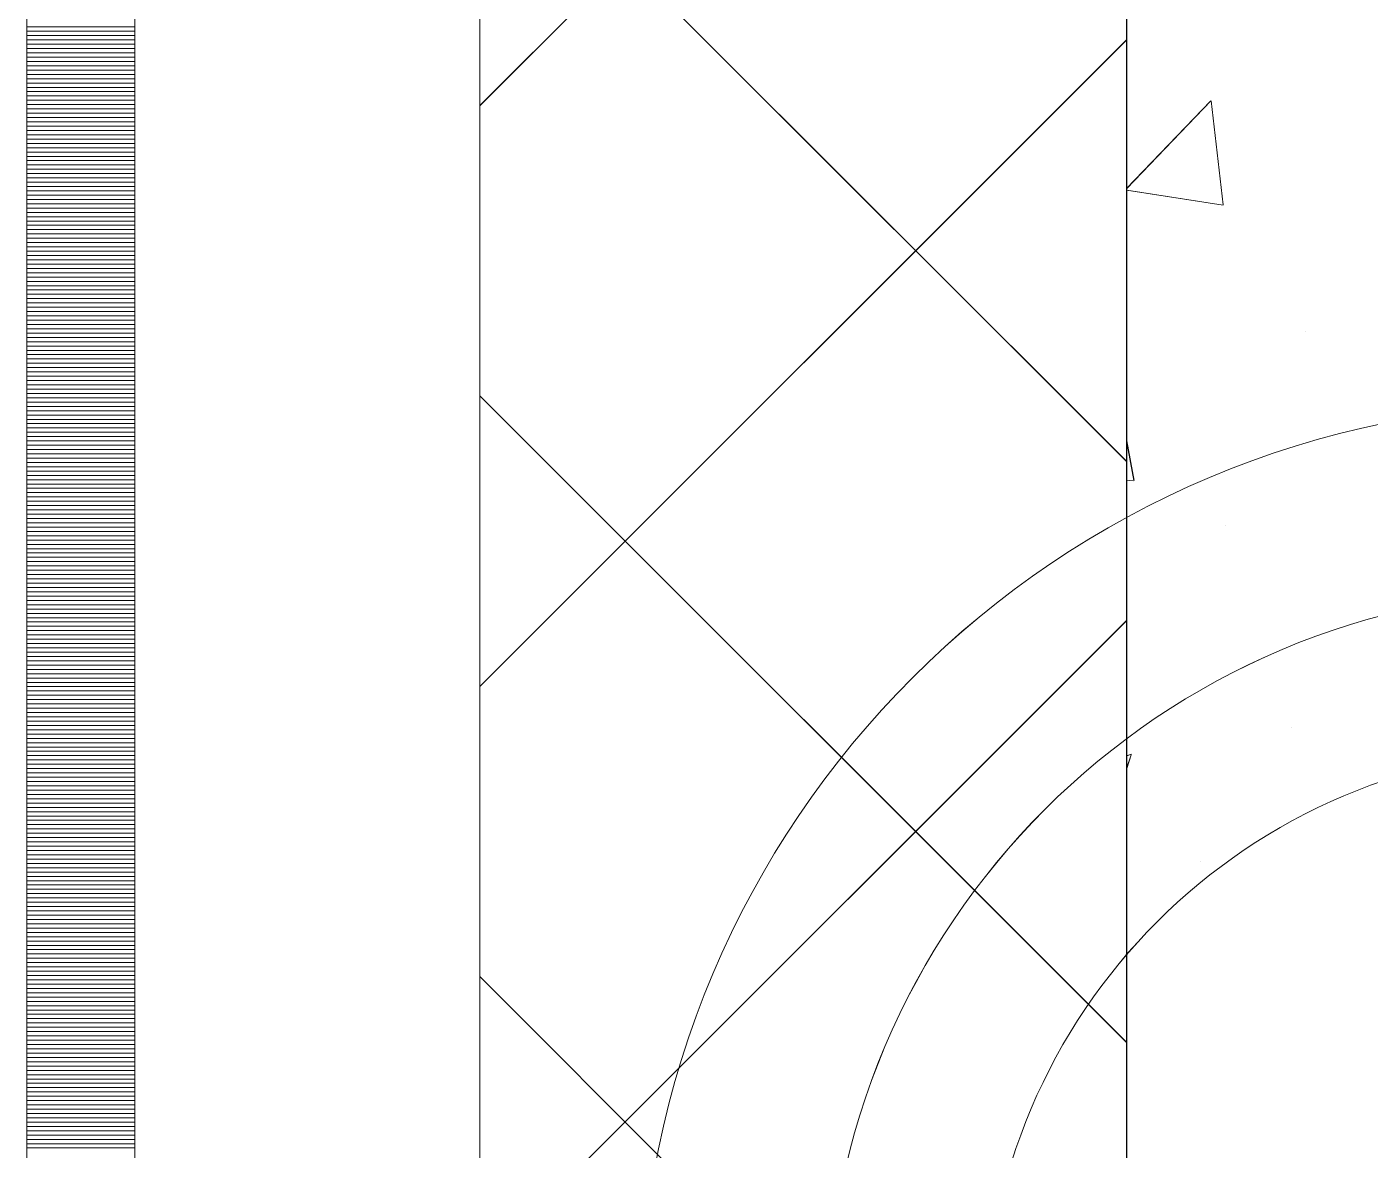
# Model space of a CAD drawing. Header units: millimetres. Extents: x 470010 to 1231400, y -134005 to 421770.
# Drawn here: x 672518.6 to 672830, y -64826 to -64565.5 of the extents above; entities that cross this region are included whole.
import ezdxf
from ezdxf.enums import TextEntityAlignment as Align

# ---------------------------------------------------------------- set-up
doc = ezdxf.new("R2010")
doc.units = ezdxf.units.MM
doc.linetypes.add('DASHED', pattern=[19.05, 12.7, -6.35])
doc.layers.get('Defpoints').update_dxf_attribs({"color": 140})
doc.layers.add('АР_Делит', color=120, linetype='Continuous', lineweight=0, plot=False)
for name, color, linetype, lineweight in [('АР_Стены ПЕНОблок', 52, 'Continuous', 20), ('АР_Тонкая', 254, 'Continuous', 5), ('АР_Утеплитель', 31, 'Continuous', 0), ('АР_Штриховка', 8, 'Continuous', 0)]:
    doc.layers.add(name, color=color, linetype=linetype, lineweight=lineweight)
doc.layers.add('РД_Оси_100', color=7, linetype='Continuous', lineweight=0, true_color=0x525252)
doc.styles.add('style1', font='ARIALN.TTF')

# ---------------------------------------------------------------- blocks, each defined once
blk = doc.blocks.new('СОШ_2200_АР_ОСИ_М100_28.05.24')
at = {"layer": 'АР_Делит', "color": 251, "linetype": 'DASHED', "true_color": 0x636466}
blk.add_lwpolyline([(114955, 135155), (114955, -355), (93595.036, -355), (93595.036, 13855), (94145, 13855), (94145, 68320), (66055, 68320), (66055, 13857.73), (83455, 13857.73), (83455, -355), (45245, -355), (45245, 13145), (44695, 13145), (44695, 26755), (45245, 26755), (45245, 68320), (20455, 68320), (20455, 26755), (27955, 26755), (27955, 13145), (-355, 13145), (-355, 100855)], dxfattribs=at)
blk = doc.blocks.new('A$C9108343f')
at = {"layer": 'АР_Делит', "color": 18, "true_color": 0x000000}
for radius in [216.34, 173.04, 136.21]:
    blk.add_circle((7158.34, 35496.92), radius, dxfattribs=at)
at = {"layer": 'АР_Стены ПЕНОблок', "color": 18, "linetype": 'Continuous', "lineweight": 20, "true_color": 0x000000}
blk.add_line((7054.96, 97555), (7054.96, 21355), dxfattribs=at)
at = {"layer": 'АР_Тонкая', "color": 18, "linetype": 'Continuous', "lineweight": 5, "true_color": 0x000000}
for p, q in [((6799.96, 97555), (6799.96, 21355)), ((6824.96, 97555), (6824.96, 21355)), ((6824.96, 21355), (6824.96, 97555)), ((6904.96, 21355), (6904.96, 97555))]:
    blk.add_line(p, q, dxfattribs=at)
at = {"layer": 'АР_Утеплитель', "color": 18, "linetype": 'Continuous', "lineweight": 0, "true_color": 0x000000}
for p, q in [((6904.96, 97555), (6904.96, 21355)), ((7054.96, 21355), (7054.96, 97555))]:
    blk.add_line(p, q, dxfattribs=at)
at = {"layer": 'АР_Штриховка', "color": 18, "linetype": 'Continuous', "lineweight": 0, "true_color": 0x000000}
for p, q in [((6904.96, 35782.5), (7054.96, 35932.5)), ((7054.96, 35699.94), (6904.96, 35849.94)), ((6799.96, 35800.75), (6824.96, 35800.75)), ((6799.96, 35799.75), (6824.96, 35799.75)), ((6799.96, 35798.75), (6824.96, 35798.75)), ((6799.96, 35797.75), (6824.96, 35797.75)), ((6799.96, 35796.75), (6824.96, 35796.75)), ((6799.96, 35795.75), (6824.96, 35795.75)), ((6904.96, 35647.8), (7054.96, 35797.8)), ((6799.96, 35794.75), (6824.96, 35794.75)), ((6799.96, 35793.75), (6824.96, 35793.75)), ((6799.96, 35792.75), (6824.96, 35792.75)), ((6799.96, 35791.75), (6824.96, 35791.75)), ((6799.96, 35790.75), (6824.96, 35790.75)), ((6799.96, 35789.75), (6824.96, 35789.75)), ((6799.96, 35788.75), (6824.96, 35788.75)), ((6799.96, 35787.75), (6824.96, 35787.75)), ((6799.96, 35786.75), (6824.96, 35786.75)), ((6799.96, 35785.75), (6824.96, 35785.75)), ((6799.96, 35784.75), (6824.96, 35784.75)), ((6799.96, 35783.75), (6824.96, 35783.75)), ((6799.96, 35782.75), (6824.96, 35782.75)), ((7054.96, 35763.29), (7074.49, 35783.65)), ((7077.35, 35759.53), (7074.54, 35783.65)), ((6799.96, 35781.75), (6824.96, 35781.75)), ((6799.96, 35780.75), (6824.96, 35780.75)), ((6799.96, 35779.75), (6824.96, 35779.75)), ((6799.96, 35778.75), (6824.96, 35778.75)), ((6799.96, 35777.75), (6824.96, 35777.75)), ((6799.96, 35776.75), (6824.96, 35776.75)), ((6799.96, 35775.75), (6824.96, 35775.75)), ((6799.96, 35774.75), (6824.96, 35774.75)), ((6799.96, 35773.75), (6824.96, 35773.75)), ((6799.96, 35772.75), (6824.96, 35772.75)), ((6799.96, 35771.75), (6824.96, 35771.75)), ((6799.96, 35770.75), (6824.96, 35770.75)), ((6799.96, 35769.75), (6824.96, 35769.75)), ((6799.96, 35768.75), (6824.96, 35768.75)), ((6799.96, 35767.75), (6824.96, 35767.75)), ((6799.96, 35766.75), (6824.96, 35766.75)), ((6799.96, 35765.75), (6824.96, 35765.75)), ((6799.96, 35764.75), (6824.96, 35764.75)), ((6799.96, 35763.75), (6824.96, 35763.75)), ((6799.96, 35762.75), (6824.96, 35762.75)), ((6799.96, 35761.75), (6824.96, 35761.75)), ((7054.96, 35762.92), (7077.33, 35759.45)), ((6799.96, 35760.75), (6824.96, 35760.75)), ((6799.96, 35759.75), (6824.96, 35759.75)), ((6799.96, 35758.75), (6824.96, 35758.75)), ((6799.96, 35757.75), (6824.96, 35757.75)), ((6799.96, 35756.75), (6824.96, 35756.75)), ((6799.96, 35755.75), (6824.96, 35755.75)), ((6799.96, 35754.75), (6824.96, 35754.75)), ((6799.96, 35753.75), (6824.96, 35753.75)), ((6799.96, 35752.75), (6824.96, 35752.75)), ((6799.96, 35751.75), (6824.96, 35751.75)), ((6799.96, 35750.75), (6824.96, 35750.75)), ((6799.96, 35749.75), (6824.96, 35749.75)), ((6799.96, 35748.75), (6824.96, 35748.75)), ((6799.96, 35747.75), (6824.96, 35747.75)), ((6799.96, 35746.75), (6824.96, 35746.75)), ((6799.96, 35745.75), (6824.96, 35745.75)), ((6799.96, 35744.75), (6824.96, 35744.75)), ((6799.96, 35743.75), (6824.96, 35743.75)), ((6799.96, 35742.75), (6824.96, 35742.75)), ((6799.96, 35741.75), (6824.96, 35741.75)), ((6799.96, 35740.75), (6824.96, 35740.75)), ((6799.96, 35739.75), (6824.96, 35739.75)), ((6799.96, 35738.75), (6824.96, 35738.75)), ((6799.96, 35737.75), (6824.96, 35737.75)), ((6799.96, 35736.75), (6824.96, 35736.75)), ((6799.96, 35735.75), (6824.96, 35735.75)), ((6799.96, 35734.75), (6824.96, 35734.75)), ((6799.96, 35733.75), (6824.96, 35733.75)), ((6799.96, 35732.75), (6824.96, 35732.75)), ((6799.96, 35731.75), (6824.96, 35731.75)), ((6799.96, 35730.75), (6824.96, 35730.75)), ((7096.31, 35730.07), (7096.31, 35730.07)), ((6799.96, 35729.75), (6824.96, 35729.75)), ((6799.96, 35728.75), (6824.96, 35728.75)), ((6799.96, 35727.75), (6824.96, 35727.75)), ((6799.96, 35726.75), (6824.96, 35726.75)), ((6799.96, 35725.75), (6824.96, 35725.75)), ((6799.96, 35724.75), (6824.96, 35724.75)), ((6799.96, 35723.75), (6824.96, 35723.75)), ((6799.96, 35722.75), (6824.96, 35722.75)), ((6799.96, 35721.75), (6824.96, 35721.75)), ((6799.96, 35720.75), (6824.96, 35720.75)), ((6799.96, 35719.75), (6824.96, 35719.75)), ((6799.96, 35718.75), (6824.96, 35718.75)), ((6799.96, 35717.75), (6824.96, 35717.75)), ((6799.96, 35716.75), (6824.96, 35716.75)), ((6799.96, 35715.75), (6824.96, 35715.75)), ((6799.96, 35714.75), (6824.96, 35714.75)), ((7054.96, 35565.23), (6904.96, 35715.23)), ((6799.96, 35713.75), (6824.96, 35713.75)), ((6799.96, 35712.75), (6824.96, 35712.75)), ((6799.96, 35711.75), (6824.96, 35711.75)), ((6799.96, 35710.75), (6824.96, 35710.75)), ((6799.96, 35709.75), (6824.96, 35709.75)), ((6799.96, 35708.75), (6824.96, 35708.75)), ((6799.96, 35707.75), (6824.96, 35707.75)), ((6799.96, 35706.75), (6824.96, 35706.75)), ((6799.96, 35705.75), (6824.96, 35705.75)), ((6799.96, 35704.75), (6824.96, 35704.75)), ((6799.96, 35703.75), (6824.96, 35703.75)), ((6799.96, 35702.75), (6824.96, 35702.75)), ((7056.66, 35695.53), (7054.96, 35704.73)), ((6799.96, 35701.75), (6824.96, 35701.75)), ((6799.96, 35700.75), (6824.96, 35700.75)), ((6799.96, 35699.75), (6824.96, 35699.75)), ((6799.96, 35698.75), (6824.96, 35698.75)), ((6799.96, 35697.75), (6824.96, 35697.75)), ((6799.96, 35696.75), (6824.96, 35696.75)), ((6799.96, 35695.75), (6824.96, 35695.75)), ((7054.96, 35695.63), (7056.49, 35695.5)), ((6799.96, 35694.75), (6824.96, 35694.75)), ((6799.96, 35693.75), (6824.96, 35693.75)), ((6799.96, 35692.75), (6824.96, 35692.75)), ((6799.96, 35691.75), (6824.96, 35691.75)), ((6799.96, 35690.75), (6824.96, 35690.75)), ((6799.96, 35689.75), (6824.96, 35689.75)), ((6799.96, 35688.75), (6824.96, 35688.75)), ((6799.96, 35687.75), (6824.96, 35687.75)), ((6799.96, 35686.75), (6824.96, 35686.75)), ((6799.96, 35685.75), (6824.96, 35685.75)), ((6799.96, 35684.75), (6824.96, 35684.75)), ((6799.96, 35683.75), (6824.96, 35683.75)), ((7077.86, 35685.18), (7077.86, 35685.18)), ((6799.96, 35682.75), (6824.96, 35682.75)), ((6799.96, 35681.75), (6824.96, 35681.75)), ((6799.96, 35680.75), (6824.96, 35680.75)), ((6799.96, 35679.75), (6824.96, 35679.75)), ((6799.96, 35678.75), (6824.96, 35678.75)), ((6799.96, 35677.75), (6824.96, 35677.75)), ((6799.96, 35676.75), (6824.96, 35676.75)), ((6799.96, 35675.75), (6824.96, 35675.75)), ((6799.96, 35674.75), (6824.96, 35674.75)), ((6799.96, 35673.75), (6824.96, 35673.75)), ((6799.96, 35672.75), (6824.96, 35672.75)), ((6799.96, 35671.75), (6824.96, 35671.75)), ((6799.96, 35670.75), (6824.96, 35670.75)), ((6799.96, 35669.75), (6824.96, 35669.75)), ((6799.96, 35668.75), (6824.96, 35668.75)), ((6799.96, 35667.75), (6824.96, 35667.75)), ((6799.96, 35666.75), (6824.96, 35666.75)), ((6799.96, 35665.75), (6824.96, 35665.75)), ((6799.96, 35664.75), (6824.96, 35664.75)), ((6799.96, 35663.75), (6824.96, 35663.75)), ((6799.96, 35662.75), (6824.96, 35662.75)), ((6799.96, 35661.75), (6824.96, 35661.75)), ((6904.96, 35513.1), (7054.96, 35663.1)), ((6799.96, 35660.75), (6824.96, 35660.75)), ((6799.96, 35659.75), (6824.96, 35659.75)), ((6799.96, 35658.75), (6824.96, 35658.75)), ((6799.96, 35657.75), (6824.96, 35657.75)), ((6799.96, 35656.75), (6824.96, 35656.75)), ((6799.96, 35655.75), (6824.96, 35655.75)), ((6799.96, 35654.75), (6824.96, 35654.75)), ((6799.96, 35653.75), (6824.96, 35653.75)), ((6799.96, 35652.75), (6824.96, 35652.75)), ((6799.96, 35651.75), (6824.96, 35651.75)), ((6799.96, 35650.75), (6824.96, 35650.75)), ((6799.96, 35649.75), (6824.96, 35649.75)), ((6799.96, 35648.75), (6824.96, 35648.75)), ((6799.96, 35647.75), (6824.96, 35647.75)), ((6799.96, 35646.75), (6824.96, 35646.75)), ((6799.96, 35645.75), (6824.96, 35645.75)), ((6799.96, 35644.75), (6824.96, 35644.75)), ((6799.96, 35643.75), (6824.96, 35643.75)), ((6799.96, 35642.75), (6824.96, 35642.75)), ((6799.96, 35641.75), (6824.96, 35641.75)), ((6799.96, 35640.75), (6824.96, 35640.75)), ((6799.96, 35639.75), (6824.96, 35639.75)), ((6799.96, 35638.75), (6824.96, 35638.75)), ((6799.96, 35637.75), (6824.96, 35637.75)), ((6799.96, 35636.75), (6824.96, 35636.75)), ((7093.08, 35638.26), (7093.08, 35638.26)), ((6799.96, 35635.75), (6824.96, 35635.75)), ((6799.96, 35634.75), (6824.96, 35634.75)), ((6799.96, 35633.75), (6824.96, 35633.75)), ((6799.96, 35632.75), (6824.96, 35632.75)), ((6799.96, 35631.75), (6824.96, 35631.75)), ((6799.96, 35630.75), (6824.96, 35630.75)), ((7054.96, 35631.68), (7056.07, 35632.1)), ((7054.96, 35628.8), (7056.02, 35631.97)), ((6799.96, 35629.75), (6824.96, 35629.75)), ((6799.96, 35628.75), (6824.96, 35628.75)), ((6799.96, 35627.75), (6824.96, 35627.75)), ((6799.96, 35626.75), (6824.96, 35626.75)), ((6799.96, 35625.75), (6824.96, 35625.75)), ((6799.96, 35624.75), (6824.96, 35624.75)), ((6799.96, 35623.75), (6824.96, 35623.75)), ((6799.96, 35622.75), (6824.96, 35622.75)), ((6799.96, 35621.75), (6824.96, 35621.75)), ((6799.96, 35620.75), (6824.96, 35620.75)), ((6799.96, 35619.75), (6824.96, 35619.75)), ((6799.96, 35618.75), (6824.96, 35618.75)), ((6799.96, 35617.75), (6824.96, 35617.75)), ((6799.96, 35616.75), (6824.96, 35616.75)), ((6799.96, 35615.75), (6824.96, 35615.75)), ((6799.96, 35614.75), (6824.96, 35614.75)), ((6799.96, 35613.75), (6824.96, 35613.75)), ((6799.96, 35612.75), (6824.96, 35612.75)), ((6799.96, 35611.75), (6824.96, 35611.75)), ((6799.96, 35610.75), (6824.96, 35610.75)), ((6799.96, 35609.75), (6824.96, 35609.75)), ((6799.96, 35608.75), (6824.96, 35608.75)), ((6799.96, 35607.75), (6824.96, 35607.75)), ((6799.96, 35606.75), (6824.96, 35606.75)), ((6799.96, 35605.75), (6824.96, 35605.75)), ((7072.18, 35607.24), (7072.18, 35607.24)), ((6799.96, 35604.75), (6824.96, 35604.75)), ((6799.96, 35603.75), (6824.96, 35603.75)), ((6799.96, 35602.75), (6824.96, 35602.75)), ((6799.96, 35601.75), (6824.96, 35601.75)), ((6799.96, 35600.75), (6824.96, 35600.75)), ((6799.96, 35599.75), (6824.96, 35599.75)), ((6799.96, 35598.75), (6824.96, 35598.75)), ((6799.96, 35597.75), (6824.96, 35597.75)), ((6799.96, 35596.75), (6824.96, 35596.75)), ((6799.96, 35595.75), (6824.96, 35595.75)), ((6799.96, 35594.75), (6824.96, 35594.75)), ((6799.96, 35593.75), (6824.96, 35593.75)), ((6799.96, 35592.75), (6824.96, 35592.75)), ((6799.96, 35591.75), (6824.96, 35591.75)), ((6799.96, 35590.75), (6824.96, 35590.75)), ((6799.96, 35589.75), (6824.96, 35589.75)), ((6799.96, 35588.75), (6824.96, 35588.75)), ((6799.96, 35587.75), (6824.96, 35587.75)), ((6799.96, 35586.75), (6824.96, 35586.75)), ((6799.96, 35585.75), (6824.96, 35585.75)), ((6799.96, 35584.75), (6824.96, 35584.75)), ((6799.96, 35583.75), (6824.96, 35583.75)), ((6799.96, 35582.75), (6824.96, 35582.75)), ((6799.96, 35581.75), (6824.96, 35581.75)), ((6799.96, 35580.75), (6824.96, 35580.75)), ((7054.96, 35430.53), (6904.96, 35580.53)), ((6799.96, 35579.75), (6824.96, 35579.75)), ((6799.96, 35578.75), (6824.96, 35578.75)), ((6799.96, 35577.75), (6824.96, 35577.75)), ((6799.96, 35576.75), (6824.96, 35576.75)), ((6799.96, 35575.75), (6824.96, 35575.75)), ((6799.96, 35574.75), (6824.96, 35574.75)), ((6799.96, 35573.75), (6824.96, 35573.75)), ((6799.96, 35572.75), (6824.96, 35572.75)), ((6799.96, 35571.75), (6824.96, 35571.75)), ((6799.96, 35570.75), (6824.96, 35570.75)), ((6799.96, 35569.75), (6824.96, 35569.75)), ((6799.96, 35568.75), (6824.96, 35568.75)), ((6799.96, 35567.75), (6824.96, 35567.75)), ((6799.96, 35566.75), (6824.96, 35566.75)), ((6799.96, 35565.75), (6824.96, 35565.75)), ((6799.96, 35564.75), (6824.96, 35564.75)), ((6799.96, 35563.75), (6824.96, 35563.75)), ((6799.96, 35562.75), (6824.96, 35562.75)), ((6799.96, 35561.75), (6824.96, 35561.75)), ((6799.96, 35560.75), (6824.96, 35560.75)), ((6799.96, 35559.75), (6824.96, 35559.75)), ((6799.96, 35558.75), (6824.96, 35558.75)), ((6799.96, 35557.75), (6824.96, 35557.75)), ((6799.96, 35556.75), (6824.96, 35556.75)), ((6799.96, 35555.75), (6824.96, 35555.75)), ((6799.96, 35554.75), (6824.96, 35554.75)), ((6799.96, 35553.75), (6824.96, 35553.75)), ((6799.96, 35552.75), (6824.96, 35552.75)), ((6799.96, 35551.75), (6824.96, 35551.75)), ((6799.96, 35550.75), (6824.96, 35550.75)), ((6799.96, 35549.75), (6824.96, 35549.75)), ((6799.96, 35548.75), (6824.96, 35548.75)), ((6799.96, 35547.75), (6824.96, 35547.75)), ((6799.96, 35546.75), (6824.96, 35546.75)), ((6799.96, 35545.75), (6824.96, 35545.75)), ((6799.96, 35544.75), (6824.96, 35544.75)), ((6799.96, 35543.75), (6824.96, 35543.75)), ((6799.96, 35542.75), (6824.96, 35542.75)), ((6799.96, 35541.75), (6824.96, 35541.75)), ((6799.96, 35540.75), (6824.96, 35540.75))]:
    blk.add_line(p, q, dxfattribs=at)
at = {"layer": 'РД_Оси_100'}
blk.add_blockref('СОШ_2200_АР_ОСИ_М100_28.05.24', (7154.96, 6755), dxfattribs=at)
at = {"layer": 'Defpoints', "color": 18, "true_color": 0x000000, "style": 'style1'}
for p in [(143949.34, 316089.12), (143974.98, 281639.5), (143890.4, 273244.71), (143839.99, 264276.81), (143967.75, 254892.38), (12251.96, 104178.14), (12382.58, 96023.14)]:
    blk.add_attdef('АР-ПОМЕЩЕНИЕ:НАИМЕНОВАНИЕ', text='', height=100, dxfattribs=at).set_placement(p, align=Align.MIDDLE)
at = {"layer": 'Defpoints', "color": 18, "true_color": 0x000000, "style": 'style1', "flags": 8}
for p in [(143951.3, 279099.09), (143848.34, 269251.11), (143875.33, 260094.25), (144049.74, 250824.7), (163419.28, 238153.36), (155897.46, 237965.97), (183037.2, 237965.97), (143342.94, 237876.19)]:
    blk.add_attdef('АР-ПОМЕЩЕНИЕ:НАИМЕНОВАНИЕ', text='', height=100, dxfattribs=at).set_placement(p, align=Align.MIDDLE)

msp = doc.modelspace()

# ---------------------------------------------------------------- linework, layer by layer
at = {"layer": 'АР_Делит', "color": 18, "true_color": 0x000000}
for radius in [216.336, 173.036, 136.212]:
    msp.add_circle((672876.957, -64869.322), radius, dxfattribs=at)
at = {"layer": 'АР_Стены ПЕНОблок', "color": 18, "linetype": 'Continuous', "lineweight": 20, "true_color": 0x000000}
msp.add_line((672773.57, -2811.242), (672773.57, -79011.242), dxfattribs=at)
at = {"layer": 'АР_Тонкая', "color": 18, "linetype": 'Continuous', "lineweight": 5, "true_color": 0x000000}
for p, q in [((672518.57, -2811.242), (672518.57, -79011.242)), ((672543.57, -2811.242), (672543.57, -79011.242)), ((672543.57, -79011.242), (672543.57, -2811.242)), ((672623.57, -79011.242), (672623.57, -2811.242))]:
    msp.add_line(p, q, dxfattribs=at)
at = {"layer": 'АР_Утеплитель', "color": 18, "linetype": 'Continuous', "lineweight": 0, "true_color": 0x000000}
for p, q in [((672623.57, -2811.242), (672623.57, -79011.242)), ((672773.57, -79011.242), (672773.57, -2811.242))]:
    msp.add_line(p, q, dxfattribs=at)
at = {"layer": 'АР_Штриховка', "color": 18, "linetype": 'Continuous', "lineweight": 0, "true_color": 0x000000}
for p, q in [((672623.57, -64583.738), (672773.57, -64433.738)), ((672773.57, -64666.305), (672623.57, -64516.305)), ((672518.57, -64565.492), (672543.57, -64565.492)), ((672518.57, -64566.492), (672543.57, -64566.492)), ((672518.57, -64567.492), (672543.57, -64567.492)), ((672518.57, -64568.492), (672543.57, -64568.492)), ((672518.57, -64569.492), (672543.57, -64569.492)), ((672623.57, -64718.442), (672773.57, -64568.442)), ((672518.57, -64570.492), (672543.57, -64570.492)), ((672518.57, -64571.492), (672543.57, -64571.492)), ((672518.57, -64572.492), (672543.57, -64572.492)), ((672518.57, -64573.492), (672543.57, -64573.492)), ((672518.57, -64574.492), (672543.57, -64574.492)), ((672518.57, -64575.492), (672543.57, -64575.492)), ((672518.57, -64576.492), (672543.57, -64576.492)), ((672518.57, -64577.492), (672543.57, -64577.492)), ((672518.57, -64578.492), (672543.57, -64578.492)), ((672518.57, -64579.492), (672543.57, -64579.492)), ((672518.57, -64580.492), (672543.57, -64580.492)), ((672518.57, -64581.492), (672543.57, -64581.492)), ((672518.57, -64582.492), (672543.57, -64582.492)), ((672773.57, -64602.955), (672793.104, -64582.597)), ((672795.958, -64606.714), (672793.152, -64582.592)), ((672518.57, -64583.492), (672543.57, -64583.492)), ((672518.57, -64584.492), (672543.57, -64584.492)), ((672518.57, -64585.492), (672543.57, -64585.492)), ((672518.57, -64586.492), (672543.57, -64586.492)), ((672518.57, -64587.492), (672543.57, -64587.492)), ((672518.57, -64588.492), (672543.57, -64588.492)), ((672518.57, -64589.492), (672543.57, -64589.492)), ((672518.57, -64590.492), (672543.57, -64590.492)), ((672518.57, -64591.492), (672543.57, -64591.492)), ((672518.57, -64592.492), (672543.57, -64592.492)), ((672518.57, -64593.492), (672543.57, -64593.492)), ((672518.57, -64594.492), (672543.57, -64594.492)), ((672518.57, -64595.492), (672543.57, -64595.492)), ((672518.57, -64596.492), (672543.57, -64596.492)), ((672518.57, -64597.492), (672543.57, -64597.492)), ((672518.57, -64598.492), (672543.57, -64598.492)), ((672518.57, -64599.492), (672543.57, -64599.492)), ((672518.57, -64600.492), (672543.57, -64600.492)), ((672518.57, -64601.492), (672543.57, -64601.492)), ((672518.57, -64602.492), (672543.57, -64602.492)), ((672518.57, -64603.492), (672543.57, -64603.492)), ((672518.57, -64604.492), (672543.57, -64604.492)), ((672773.57, -64603.324), (672795.945, -64606.795)), ((672518.57, -64605.492), (672543.57, -64605.492)), ((672518.57, -64606.492), (672543.57, -64606.492)), ((672518.57, -64607.492), (672543.57, -64607.492)), ((672518.57, -64608.492), (672543.57, -64608.492)), ((672518.57, -64609.492), (672543.57, -64609.492)), ((672518.57, -64610.492), (672543.57, -64610.492)), ((672518.57, -64611.492), (672543.57, -64611.492)), ((672518.57, -64612.492), (672543.57, -64612.492)), ((672518.57, -64613.492), (672543.57, -64613.492)), ((672518.57, -64614.492), (672543.57, -64614.492)), ((672518.57, -64615.492), (672543.57, -64615.492)), ((672518.57, -64616.492), (672543.57, -64616.492)), ((672518.57, -64617.492), (672543.57, -64617.492)), ((672518.57, -64618.492), (672543.57, -64618.492)), ((672518.57, -64619.492), (672543.57, -64619.492)), ((672518.57, -64620.492), (672543.57, -64620.492)), ((672518.57, -64621.492), (672543.57, -64621.492)), ((672518.57, -64622.492), (672543.57, -64622.492)), ((672518.57, -64623.492), (672543.57, -64623.492)), ((672518.57, -64624.492), (672543.57, -64624.492)), ((672518.57, -64625.492), (672543.57, -64625.492)), ((672518.57, -64626.492), (672543.57, -64626.492)), ((672518.57, -64627.492), (672543.57, -64627.492)), ((672518.57, -64628.492), (672543.57, -64628.492)), ((672518.57, -64629.492), (672543.57, -64629.492)), ((672518.57, -64630.492), (672543.57, -64630.492)), ((672518.57, -64631.492), (672543.57, -64631.492)), ((672518.57, -64632.492), (672543.57, -64632.492)), ((672518.57, -64633.492), (672543.57, -64633.492)), ((672518.57, -64634.492), (672543.57, -64634.492)), ((672518.57, -64635.492), (672543.57, -64635.492)), ((672518.57, -64636.492), (672543.57, -64636.492)), ((672518.57, -64637.492), (672543.57, -64637.492)), ((672518.57, -64638.492), (672543.57, -64638.492)), ((672518.57, -64639.492), (672543.57, -64639.492)), ((672518.57, -64640.492), (672543.57, -64640.492)), ((672518.57, -64641.492), (672543.57, -64641.492)), ((672518.57, -64642.492), (672543.57, -64642.492)), ((672518.57, -64643.492), (672543.57, -64643.492)), ((672518.57, -64644.492), (672543.57, -64644.492)), ((672518.57, -64645.492), (672543.57, -64645.492)), ((672518.57, -64646.492), (672543.57, -64646.492)), ((672518.57, -64647.492), (672543.57, -64647.492)), ((672518.57, -64648.492), (672543.57, -64648.492)), ((672518.57, -64649.492), (672543.57, -64649.492)), ((672518.57, -64650.492), (672543.57, -64650.492)), ((672773.57, -64801.009), (672623.57, -64651.009)), ((672518.57, -64651.492), (672543.57, -64651.492)), ((672518.57, -64652.492), (672543.57, -64652.492)), ((672518.57, -64653.492), (672543.57, -64653.492)), ((672518.57, -64654.492), (672543.57, -64654.492)), ((672518.57, -64655.492), (672543.57, -64655.492)), ((672518.57, -64656.492), (672543.57, -64656.492)), ((672518.57, -64657.492), (672543.57, -64657.492)), ((672518.57, -64658.492), (672543.57, -64658.492)), ((672518.57, -64659.492), (672543.57, -64659.492)), ((672518.57, -64660.492), (672543.57, -64660.492)), ((672518.57, -64661.492), (672543.57, -64661.492)), ((672518.57, -64662.492), (672543.57, -64662.492)), ((672518.57, -64663.492), (672543.57, -64663.492)), ((672775.268, -64670.716), (672773.57, -64661.513)), ((672518.57, -64664.492), (672543.57, -64664.492)), ((672518.57, -64665.492), (672543.57, -64665.492)), ((672518.57, -64666.492), (672543.57, -64666.492)), ((672518.57, -64667.492), (672543.57, -64667.492)), ((672518.57, -64668.492), (672543.57, -64668.492)), ((672518.57, -64669.492), (672543.57, -64669.492)), ((672518.57, -64670.492), (672543.57, -64670.492)), ((672518.57, -64671.492), (672543.57, -64671.492)), ((672518.57, -64672.492), (672543.57, -64672.492)), ((672773.57, -64670.611), (672775.107, -64670.746)), ((672518.57, -64673.492), (672543.57, -64673.492)), ((672518.57, -64674.492), (672543.57, -64674.492)), ((672518.57, -64675.492), (672543.57, -64675.492)), ((672518.57, -64676.492), (672543.57, -64676.492)), ((672518.57, -64677.492), (672543.57, -64677.492)), ((672518.57, -64678.492), (672543.57, -64678.492)), ((672518.57, -64679.492), (672543.57, -64679.492)), ((672518.57, -64680.492), (672543.57, -64680.492)), ((672518.57, -64681.492), (672543.57, -64681.492)), ((672518.57, -64682.492), (672543.57, -64682.492)), ((672518.57, -64683.492), (672543.57, -64683.492)), ((672518.57, -64684.492), (672543.57, -64684.492)), ((672518.57, -64685.492), (672543.57, -64685.492)), ((672518.57, -64686.492), (672543.57, -64686.492)), ((672518.57, -64687.492), (672543.57, -64687.492)), ((672518.57, -64688.492), (672543.57, -64688.492)), ((672518.57, -64689.492), (672543.57, -64689.492)), ((672518.57, -64690.492), (672543.57, -64690.492)), ((672518.57, -64691.492), (672543.57, -64691.492)), ((672518.57, -64692.492), (672543.57, -64692.492)), ((672518.57, -64693.492), (672543.57, -64693.492)), ((672518.57, -64694.492), (672543.57, -64694.492)), ((672518.57, -64695.492), (672543.57, -64695.492)), ((672518.57, -64696.492), (672543.57, -64696.492)), ((672518.57, -64697.492), (672543.57, -64697.492)), ((672518.57, -64698.492), (672543.57, -64698.492)), ((672518.57, -64699.492), (672543.57, -64699.492)), ((672518.57, -64700.492), (672543.57, -64700.492)), ((672518.57, -64701.492), (672543.57, -64701.492)), ((672518.57, -64702.492), (672543.57, -64702.492)), ((672518.57, -64703.492), (672543.57, -64703.492)), ((672623.57, -64853.146), (672773.57, -64703.146)), ((672518.57, -64704.492), (672543.57, -64704.492)), ((672518.57, -64705.492), (672543.57, -64705.492)), ((672518.57, -64706.492), (672543.57, -64706.492)), ((672518.57, -64707.492), (672543.57, -64707.492)), ((672518.57, -64708.492), (672543.57, -64708.492)), ((672518.57, -64709.492), (672543.57, -64709.492)), ((672518.57, -64710.492), (672543.57, -64710.492)), ((672518.57, -64711.492), (672543.57, -64711.492)), ((672518.57, -64712.492), (672543.57, -64712.492)), ((672518.57, -64713.492), (672543.57, -64713.492)), ((672518.57, -64714.492), (672543.57, -64714.492)), ((672518.57, -64715.492), (672543.57, -64715.492)), ((672518.57, -64716.492), (672543.57, -64716.492)), ((672518.57, -64717.492), (672543.57, -64717.492)), ((672518.57, -64718.492), (672543.57, -64718.492)), ((672518.57, -64719.492), (672543.57, -64719.492)), ((672518.57, -64720.492), (672543.57, -64720.492)), ((672518.57, -64721.492), (672543.57, -64721.492)), ((672518.57, -64722.492), (672543.57, -64722.492)), ((672518.57, -64723.492), (672543.57, -64723.492)), ((672518.57, -64724.492), (672543.57, -64724.492)), ((672518.57, -64725.492), (672543.57, -64725.492)), ((672518.57, -64726.492), (672543.57, -64726.492)), ((672518.57, -64727.492), (672543.57, -64727.492)), ((672518.57, -64728.492), (672543.57, -64728.492)), ((672518.57, -64729.492), (672543.57, -64729.492)), ((672518.57, -64730.492), (672543.57, -64730.492)), ((672518.57, -64731.492), (672543.57, -64731.492)), ((672518.57, -64732.492), (672543.57, -64732.492)), ((672518.57, -64733.492), (672543.57, -64733.492)), ((672518.57, -64734.492), (672543.57, -64734.492)), ((672773.57, -64734.565), (672774.682, -64734.138)), ((672773.57, -64737.445), (672774.635, -64734.269)), ((672518.57, -64735.492), (672543.57, -64735.492)), ((672518.57, -64736.492), (672543.57, -64736.492)), ((672518.57, -64737.492), (672543.57, -64737.492)), ((672518.57, -64738.492), (672543.57, -64738.492)), ((672518.57, -64739.492), (672543.57, -64739.492)), ((672518.57, -64740.492), (672543.57, -64740.492)), ((672518.57, -64741.492), (672543.57, -64741.492)), ((672518.57, -64742.492), (672543.57, -64742.492)), ((672518.57, -64743.492), (672543.57, -64743.492)), ((672518.57, -64744.492), (672543.57, -64744.492)), ((672518.57, -64745.492), (672543.57, -64745.492)), ((672518.57, -64746.492), (672543.57, -64746.492)), ((672518.57, -64747.492), (672543.57, -64747.492)), ((672518.57, -64748.492), (672543.57, -64748.492)), ((672518.57, -64749.492), (672543.57, -64749.492)), ((672518.57, -64750.492), (672543.57, -64750.492)), ((672518.57, -64751.492), (672543.57, -64751.492)), ((672518.57, -64752.492), (672543.57, -64752.492)), ((672518.57, -64753.492), (672543.57, -64753.492)), ((672518.57, -64754.492), (672543.57, -64754.492)), ((672518.57, -64755.492), (672543.57, -64755.492)), ((672518.57, -64756.492), (672543.57, -64756.492)), ((672518.57, -64757.492), (672543.57, -64757.492)), ((672518.57, -64758.492), (672543.57, -64758.492)), ((672518.57, -64759.492), (672543.57, -64759.492)), ((672518.57, -64760.492), (672543.57, -64760.492)), ((672518.57, -64761.492), (672543.57, -64761.492)), ((672518.57, -64762.492), (672543.57, -64762.492)), ((672518.57, -64763.492), (672543.57, -64763.492)), ((672518.57, -64764.492), (672543.57, -64764.492)), ((672518.57, -64765.492), (672543.57, -64765.492)), ((672518.57, -64766.492), (672543.57, -64766.492)), ((672518.57, -64767.492), (672543.57, -64767.492)), ((672518.57, -64768.492), (672543.57, -64768.492)), ((672518.57, -64769.492), (672543.57, -64769.492)), ((672518.57, -64770.492), (672543.57, -64770.492)), ((672518.57, -64771.492), (672543.57, -64771.492)), ((672518.57, -64772.492), (672543.57, -64772.492)), ((672518.57, -64773.492), (672543.57, -64773.492)), ((672518.57, -64774.492), (672543.57, -64774.492)), ((672518.57, -64775.492), (672543.57, -64775.492)), ((672518.57, -64776.492), (672543.57, -64776.492)), ((672518.57, -64777.492), (672543.57, -64777.492)), ((672518.57, -64778.492), (672543.57, -64778.492)), ((672518.57, -64779.492), (672543.57, -64779.492)), ((672518.57, -64780.492), (672543.57, -64780.492)), ((672518.57, -64781.492), (672543.57, -64781.492)), ((672518.57, -64782.492), (672543.57, -64782.492)), ((672518.57, -64783.492), (672543.57, -64783.492)), ((672518.57, -64784.492), (672543.57, -64784.492)), ((672518.57, -64785.492), (672543.57, -64785.492)), ((672518.57, -64786.492), (672543.57, -64786.492)), ((672518.57, -64787.492), (672543.57, -64787.492)), ((672773.57, -64935.713), (672623.57, -64785.713)), ((672518.57, -64788.492), (672543.57, -64788.492)), ((672518.57, -64789.492), (672543.57, -64789.492)), ((672518.57, -64790.492), (672543.57, -64790.492)), ((672518.57, -64791.492), (672543.57, -64791.492)), ((672518.57, -64792.492), (672543.57, -64792.492)), ((672518.57, -64793.492), (672543.57, -64793.492)), ((672518.57, -64794.492), (672543.57, -64794.492)), ((672518.57, -64795.492), (672543.57, -64795.492)), ((672518.57, -64796.492), (672543.57, -64796.492)), ((672518.57, -64797.492), (672543.57, -64797.492)), ((672518.57, -64798.492), (672543.57, -64798.492)), ((672518.57, -64799.492), (672543.57, -64799.492)), ((672518.57, -64800.492), (672543.57, -64800.492)), ((672518.57, -64801.492), (672543.57, -64801.492)), ((672518.57, -64802.492), (672543.57, -64802.492)), ((672518.57, -64803.492), (672543.57, -64803.492)), ((672518.57, -64804.492), (672543.57, -64804.492)), ((672518.57, -64805.492), (672543.57, -64805.492)), ((672518.57, -64806.492), (672543.57, -64806.492)), ((672518.57, -64807.492), (672543.57, -64807.492)), ((672518.57, -64808.492), (672543.57, -64808.492)), ((672518.57, -64809.492), (672543.57, -64809.492)), ((672518.57, -64810.492), (672543.57, -64810.492)), ((672518.57, -64811.492), (672543.57, -64811.492)), ((672518.57, -64812.492), (672543.57, -64812.492)), ((672518.57, -64813.492), (672543.57, -64813.492)), ((672518.57, -64814.492), (672543.57, -64814.492)), ((672518.57, -64815.492), (672543.57, -64815.492)), ((672518.57, -64816.492), (672543.57, -64816.492)), ((672518.57, -64817.492), (672543.57, -64817.492)), ((672518.57, -64818.492), (672543.57, -64818.492)), ((672518.57, -64819.492), (672543.57, -64819.492)), ((672518.57, -64820.492), (672543.57, -64820.492)), ((672518.57, -64821.492), (672543.57, -64821.492)), ((672518.57, -64822.492), (672543.57, -64822.492)), ((672518.57, -64823.492), (672543.57, -64823.492)), ((672518.57, -64824.492), (672543.57, -64824.492)), ((672518.57, -64825.492), (672543.57, -64825.492))]:
    msp.add_line(p, q, dxfattribs=at)

# ---------------------------------------------------------------- block references
msp.add_blockref('A$C9108343f', (665718.612, -100366.242))
at = {"layer": 'РД_Оси_100'}
msp.add_blockref('СОШ_2200_АР_ОСИ_М100_28.05.24', (672873.57, -93611.242), dxfattribs=at)

doc.saveas('drawing.dxf')
